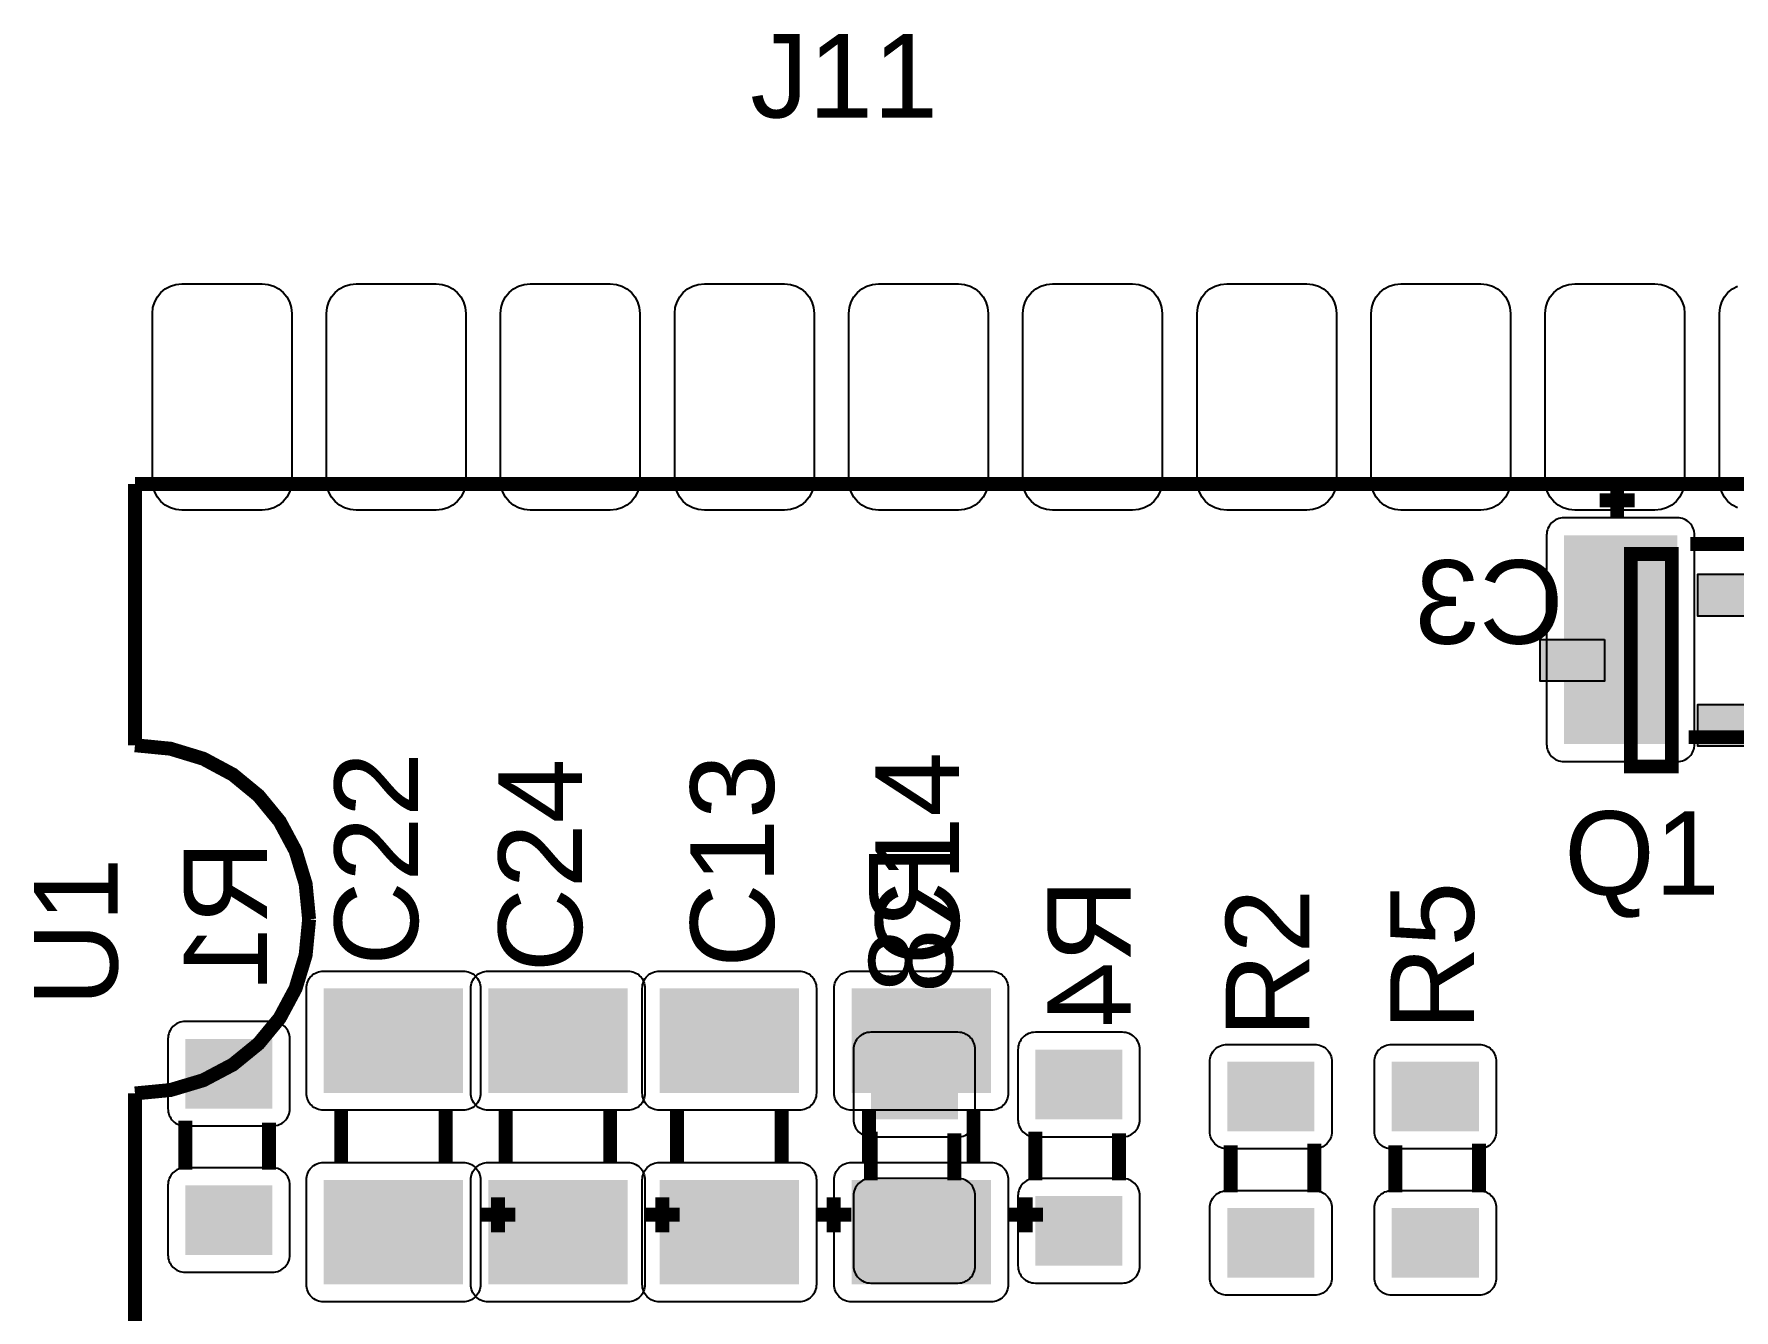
# Model space of a CAD drawing. Header units: inches. Extents: x -2.66 to 2.66, y -1.71 to 1.71.
# Drawn here: x -1.861 to -0.885, y 0.009 to 0.742 of the extents above; entities that cross this region are included whole.
import ezdxf

# ---------------------------------------------------------------- set-up
doc = ezdxf.new("R2010")
doc.units = ezdxf.units.IN
doc.layers.get('0').update_dxf_attribs({"linetype": 'CONTINUOUS'})

# ---------------------------------------------------------------- blocks, each defined once
blk = doc.blocks.new('RPAD')
blk.add_trace([(-0.5, -0.5), (-0.5, 0.5), (0.5, -0.5), (0.5, 0.5)])

msp = doc.modelspace()

# ---------------------------------------------------------------- linework, layer by layer
for points in [[(-1.730283, 0.468638), (-1.776283, 0.468638), (-1.779759, 0.468976), (-1.782974, 0.469949), (-1.785865, 0.471495), (-1.788369, 0.473552), (-1.790426, 0.476057), (-1.791972, 0.478948), (-1.792945, 0.482162), (-1.793283, 0.485638), (-1.793283, 0.581638), (-1.792945, 0.585114), (-1.791972, 0.588328), (-1.790426, 0.591219), (-1.788369, 0.593724), (-1.785865, 0.59578), (-1.782974, 0.597326), (-1.779759, 0.5983), (-1.776283, 0.598638), (-1.730283, 0.598638), (-1.726807, 0.5983), (-1.723593, 0.597326), (-1.720702, 0.59578), (-1.718198, 0.593724), (-1.716141, 0.591219), (-1.714595, 0.588328), (-1.713622, 0.585114), (-1.713283, 0.581638), (-1.713283, 0.485638), (-1.713622, 0.482162), (-1.714595, 0.478948), (-1.716141, 0.476057), (-1.718198, 0.473552), (-1.720702, 0.471495), (-1.723593, 0.469949), (-1.726807, 0.468976), (-1.730283, 0.468638)], [(-1.630283, 0.468638), (-1.676283, 0.468638), (-1.679759, 0.468976), (-1.682974, 0.469949), (-1.685865, 0.471495), (-1.688369, 0.473552), (-1.690426, 0.476057), (-1.691972, 0.478948), (-1.692945, 0.482162), (-1.693283, 0.485638), (-1.693283, 0.581638), (-1.692945, 0.585114), (-1.691972, 0.588328), (-1.690426, 0.591219), (-1.688369, 0.593724), (-1.685865, 0.59578), (-1.682974, 0.597326), (-1.679759, 0.5983), (-1.676283, 0.598638), (-1.630283, 0.598638), (-1.626807, 0.5983), (-1.623593, 0.597326), (-1.620702, 0.59578), (-1.618198, 0.593724), (-1.616141, 0.591219), (-1.614595, 0.588328), (-1.613622, 0.585114), (-1.613283, 0.581638), (-1.613283, 0.485638), (-1.613622, 0.482162), (-1.614595, 0.478948), (-1.616141, 0.476057), (-1.618198, 0.473552), (-1.620702, 0.471495), (-1.623593, 0.469949), (-1.626807, 0.468976), (-1.630283, 0.468638)], [(-1.530283, 0.468638), (-1.576283, 0.468638), (-1.579759, 0.468976), (-1.582974, 0.469949), (-1.585865, 0.471495), (-1.588369, 0.473552), (-1.590426, 0.476057), (-1.591972, 0.478948), (-1.592945, 0.482162), (-1.593283, 0.485638), (-1.593283, 0.581638), (-1.592945, 0.585114), (-1.591972, 0.588328), (-1.590426, 0.591219), (-1.588369, 0.593724), (-1.585865, 0.59578), (-1.582974, 0.597326), (-1.579759, 0.5983), (-1.576283, 0.598638), (-1.530283, 0.598638), (-1.526807, 0.5983), (-1.523593, 0.597326), (-1.520702, 0.59578), (-1.518198, 0.593724), (-1.516141, 0.591219), (-1.514595, 0.588328), (-1.513622, 0.585114), (-1.513283, 0.581638), (-1.513283, 0.485638), (-1.513622, 0.482162), (-1.514595, 0.478948), (-1.516141, 0.476057), (-1.518198, 0.473552), (-1.520702, 0.471495), (-1.523593, 0.469949), (-1.526807, 0.468976), (-1.530283, 0.468638)], [(-1.430283, 0.468638), (-1.476283, 0.468638), (-1.479759, 0.468976), (-1.482974, 0.469949), (-1.485865, 0.471495), (-1.488369, 0.473552), (-1.490426, 0.476057), (-1.491972, 0.478948), (-1.492945, 0.482162), (-1.493283, 0.485638), (-1.493283, 0.581638), (-1.492945, 0.585114), (-1.491972, 0.588328), (-1.490426, 0.591219), (-1.488369, 0.593724), (-1.485865, 0.59578), (-1.482974, 0.597326), (-1.479759, 0.5983), (-1.476283, 0.598638), (-1.430283, 0.598638), (-1.426807, 0.5983), (-1.423593, 0.597326), (-1.420702, 0.59578), (-1.418198, 0.593724), (-1.416141, 0.591219), (-1.414595, 0.588328), (-1.413622, 0.585114), (-1.413283, 0.581638), (-1.413283, 0.485638), (-1.413622, 0.482162), (-1.414595, 0.478948), (-1.416141, 0.476057), (-1.418198, 0.473552), (-1.420702, 0.471495), (-1.423593, 0.469949), (-1.426807, 0.468976), (-1.430283, 0.468638)], [(-1.330283, 0.468638), (-1.376283, 0.468638), (-1.379759, 0.468976), (-1.382974, 0.469949), (-1.385865, 0.471495), (-1.388369, 0.473552), (-1.390426, 0.476057), (-1.391972, 0.478948), (-1.392945, 0.482162), (-1.393283, 0.485638), (-1.393283, 0.581638), (-1.392945, 0.585114), (-1.391972, 0.588328), (-1.390426, 0.591219), (-1.388369, 0.593724), (-1.385865, 0.59578), (-1.382974, 0.597326), (-1.379759, 0.5983), (-1.376283, 0.598638), (-1.330283, 0.598638), (-1.326807, 0.5983), (-1.323593, 0.597326), (-1.320702, 0.59578), (-1.318198, 0.593724), (-1.316141, 0.591219), (-1.314595, 0.588328), (-1.313622, 0.585114), (-1.313283, 0.581638), (-1.313283, 0.485638), (-1.313622, 0.482162), (-1.314595, 0.478948), (-1.316141, 0.476057), (-1.318198, 0.473552), (-1.320702, 0.471495), (-1.323593, 0.469949), (-1.326807, 0.468976), (-1.330283, 0.468638)], [(-1.230283, 0.468638), (-1.276283, 0.468638), (-1.279759, 0.468976), (-1.282974, 0.469949), (-1.285865, 0.471495), (-1.288369, 0.473552), (-1.290426, 0.476057), (-1.291972, 0.478948), (-1.292945, 0.482162), (-1.293283, 0.485638), (-1.293283, 0.581638), (-1.292945, 0.585114), (-1.291972, 0.588328), (-1.290426, 0.591219), (-1.288369, 0.593724), (-1.285865, 0.59578), (-1.282974, 0.597326), (-1.279759, 0.5983), (-1.276283, 0.598638), (-1.230283, 0.598638), (-1.226807, 0.5983), (-1.223593, 0.597326), (-1.220702, 0.59578), (-1.218198, 0.593724), (-1.216141, 0.591219), (-1.214595, 0.588328), (-1.213622, 0.585114), (-1.213283, 0.581638), (-1.213283, 0.485638), (-1.213622, 0.482162), (-1.214595, 0.478948), (-1.216141, 0.476057), (-1.218198, 0.473552), (-1.220702, 0.471495), (-1.223593, 0.469949), (-1.226807, 0.468976), (-1.230283, 0.468638)], [(-1.130283, 0.468638), (-1.176283, 0.468638), (-1.179759, 0.468976), (-1.182974, 0.469949), (-1.185865, 0.471495), (-1.188369, 0.473552), (-1.190426, 0.476057), (-1.191972, 0.478948), (-1.192945, 0.482162), (-1.193283, 0.485638), (-1.193283, 0.581638), (-1.192945, 0.585114), (-1.191972, 0.588328), (-1.190426, 0.591219), (-1.188369, 0.593724), (-1.185865, 0.59578), (-1.182974, 0.597326), (-1.179759, 0.5983), (-1.176283, 0.598638), (-1.130283, 0.598638), (-1.126807, 0.5983), (-1.123593, 0.597326), (-1.120702, 0.59578), (-1.118198, 0.593724), (-1.116141, 0.591219), (-1.114595, 0.588328), (-1.113622, 0.585114), (-1.113283, 0.581638), (-1.113283, 0.485638), (-1.113622, 0.482162), (-1.114595, 0.478948), (-1.116141, 0.476057), (-1.118198, 0.473552), (-1.120702, 0.471495), (-1.123593, 0.469949), (-1.126807, 0.468976), (-1.130283, 0.468638)], [(-1.030283, 0.468638), (-1.076283, 0.468638), (-1.079759, 0.468976), (-1.082974, 0.469949), (-1.085865, 0.471495), (-1.088369, 0.473552), (-1.090426, 0.476057), (-1.091972, 0.478948), (-1.092945, 0.482162), (-1.093283, 0.485638), (-1.093283, 0.581638), (-1.092945, 0.585114), (-1.091972, 0.588328), (-1.090426, 0.591219), (-1.088369, 0.593724), (-1.085865, 0.59578), (-1.082974, 0.597326), (-1.079759, 0.5983), (-1.076283, 0.598638), (-1.030283, 0.598638), (-1.026807, 0.5983), (-1.023593, 0.597326), (-1.020702, 0.59578), (-1.018198, 0.593724), (-1.016141, 0.591219), (-1.014595, 0.588328), (-1.013622, 0.585114), (-1.013283, 0.581638), (-1.013283, 0.485638), (-1.013622, 0.482162), (-1.014595, 0.478948), (-1.016141, 0.476057), (-1.018198, 0.473552), (-1.020702, 0.471495), (-1.023593, 0.469949), (-1.026807, 0.468976), (-1.030283, 0.468638)], [(-0.930283, 0.468638), (-0.976283, 0.468638), (-0.979759, 0.468976), (-0.982974, 0.469949), (-0.985865, 0.471495), (-0.988369, 0.473552), (-0.990426, 0.476057), (-0.991972, 0.478948), (-0.992945, 0.482162), (-0.993283, 0.485638), (-0.993283, 0.581638), (-0.992945, 0.585114), (-0.991972, 0.588328), (-0.990426, 0.591219), (-0.988369, 0.593724), (-0.985865, 0.59578), (-0.982974, 0.597326), (-0.979759, 0.5983), (-0.976283, 0.598638), (-0.930283, 0.598638), (-0.926807, 0.5983), (-0.923593, 0.597326), (-0.920702, 0.59578), (-0.918198, 0.593724), (-0.916141, 0.591219), (-0.914595, 0.588328), (-0.913622, 0.585114), (-0.913283, 0.581638), (-0.913283, 0.485638), (-0.913622, 0.482162), (-0.914595, 0.478948), (-0.916141, 0.476057), (-0.918198, 0.473552), (-0.920702, 0.471495), (-0.923593, 0.469949), (-0.926807, 0.468976), (-0.930283, 0.468638)], [(-0.917524, 0.464268), (-0.982524, 0.464268), (-0.983563, 0.464217), (-0.984568, 0.464069), (-0.985535, 0.463827), (-0.986459, 0.463496), (-0.987335, 0.463081), (-0.988159, 0.462587), (-0.988927, 0.462017), (-0.989633, 0.461377), (-0.990273, 0.460671), (-0.990843, 0.459904), (-0.991337, 0.45908), (-0.991752, 0.458203), (-0.992083, 0.457279), (-0.992325, 0.456312), (-0.992473, 0.455307), (-0.992524, 0.454268), (-0.992524, 0.334268), (-0.992473, 0.333228), (-0.992325, 0.332223), (-0.992083, 0.331256), (-0.991752, 0.330332), (-0.991337, 0.329456), (-0.990843, 0.328632), (-0.990273, 0.327865), (-0.989633, 0.327158), (-0.988927, 0.326518), (-0.988159, 0.325949), (-0.987335, 0.325454), (-0.986459, 0.325039), (-0.985535, 0.324709), (-0.984568, 0.324467), (-0.983563, 0.324318), (-0.982524, 0.324268), (-0.917524, 0.324268), (-0.916484, 0.324318), (-0.915479, 0.324467), (-0.914512, 0.324709), (-0.913588, 0.325039), (-0.912712, 0.325454), (-0.911888, 0.325949), (-0.91112, 0.326518), (-0.910414, 0.327158), (-0.909774, 0.327865), (-0.909205, 0.328632), (-0.90871, 0.329456), (-0.908295, 0.330332), (-0.907965, 0.331256), (-0.907722, 0.332223), (-0.907574, 0.333228), (-0.907524, 0.334268), (-0.907524, 0.454268), (-0.907574, 0.455307), (-0.907722, 0.456312), (-0.907965, 0.457279), (-0.908295, 0.458203), (-0.90871, 0.45908), (-0.909205, 0.459904), (-0.909774, 0.460671), (-0.910414, 0.461377), (-0.91112, 0.462017), (-0.911888, 0.462587), (-0.912712, 0.463081), (-0.913588, 0.463496), (-0.914512, 0.463827), (-0.915479, 0.464069), (-0.916484, 0.464217), (-0.917524, 0.464268)], [(-0.868642, 0.431858), (-0.868642, 0.407858), (-0.905642, 0.407858), (-0.905642, 0.431858), (-0.868642, 0.431858)], [(-0.959193, 0.394457), (-0.959193, 0.370457), (-0.996193, 0.370457), (-0.996193, 0.394457), (-0.959193, 0.394457)], [(-0.868642, 0.357055), (-0.868642, 0.333055), (-0.905642, 0.333055), (-0.905642, 0.357055), (-0.868642, 0.357055)], [(-1.604858, 0.193953), (-1.604858, 0.133953), (-1.604909, 0.132913), (-1.605057, 0.131908), (-1.605299, 0.130941), (-1.60563, 0.130017), (-1.606044, 0.129141), (-1.606539, 0.128317), (-1.607109, 0.127549), (-1.607749, 0.126843), (-1.608455, 0.126203), (-1.609222, 0.125634), (-1.610046, 0.125139), (-1.610923, 0.124724), (-1.611847, 0.124394), (-1.612814, 0.124152), (-1.613819, 0.124003), (-1.614858, 0.123953), (-1.694858, 0.123953), (-1.695898, 0.124003), (-1.696903, 0.124152), (-1.69787, 0.124394), (-1.698794, 0.124724), (-1.69967, 0.125139), (-1.700494, 0.125634), (-1.701261, 0.126203), (-1.701968, 0.126843), (-1.702608, 0.127549), (-1.703177, 0.128317), (-1.703672, 0.129141), (-1.704087, 0.130017), (-1.704417, 0.130941), (-1.704659, 0.131908), (-1.704808, 0.132913), (-1.704858, 0.133953), (-1.704858, 0.193953), (-1.704808, 0.194992), (-1.704659, 0.195997), (-1.704417, 0.196964), (-1.704087, 0.197888), (-1.703672, 0.198765), (-1.703177, 0.199589), (-1.702608, 0.200356), (-1.701968, 0.201062), (-1.701261, 0.201702), (-1.700494, 0.202272), (-1.69967, 0.202766), (-1.698794, 0.203181), (-1.69787, 0.203512), (-1.696903, 0.203754), (-1.695898, 0.203902), (-1.694858, 0.203953), (-1.614858, 0.203953), (-1.613819, 0.203902), (-1.612814, 0.203754), (-1.611847, 0.203512), (-1.610923, 0.203181), (-1.610046, 0.202766), (-1.609222, 0.202272), (-1.608455, 0.201702), (-1.607749, 0.201062), (-1.607109, 0.200356), (-1.606539, 0.199589), (-1.606044, 0.198765), (-1.60563, 0.197888), (-1.605299, 0.196964), (-1.605057, 0.195997), (-1.604909, 0.194992), (-1.604858, 0.193953)], [(-1.51037, 0.193953), (-1.51037, 0.133953), (-1.51042, 0.132913), (-1.510569, 0.131908), (-1.510811, 0.130941), (-1.511142, 0.130017), (-1.511556, 0.129141), (-1.512051, 0.128317), (-1.51262, 0.127549), (-1.513261, 0.126843), (-1.513967, 0.126203), (-1.514734, 0.125634), (-1.515558, 0.125139), (-1.516435, 0.124724), (-1.517359, 0.124394), (-1.518326, 0.124152), (-1.519331, 0.124003), (-1.52037, 0.123953), (-1.60037, 0.123953), (-1.601409, 0.124003), (-1.602415, 0.124152), (-1.603381, 0.124394), (-1.604306, 0.124724), (-1.605182, 0.125139), (-1.606006, 0.125634), (-1.606773, 0.126203), (-1.60748, 0.126843), (-1.60812, 0.127549), (-1.608689, 0.128317), (-1.609184, 0.129141), (-1.609598, 0.130017), (-1.609929, 0.130941), (-1.610171, 0.131908), (-1.61032, 0.132913), (-1.61037, 0.133953), (-1.61037, 0.193953), (-1.61032, 0.194992), (-1.610171, 0.195997), (-1.609929, 0.196964), (-1.609598, 0.197888), (-1.609184, 0.198765), (-1.608689, 0.199589), (-1.60812, 0.200356), (-1.60748, 0.201062), (-1.606773, 0.201702), (-1.606006, 0.202272), (-1.605182, 0.202766), (-1.604306, 0.203181), (-1.603381, 0.203512), (-1.602415, 0.203754), (-1.601409, 0.203902), (-1.60037, 0.203953), (-1.52037, 0.203953), (-1.519331, 0.203902), (-1.518326, 0.203754), (-1.517359, 0.203512), (-1.516435, 0.203181), (-1.515558, 0.202766), (-1.514734, 0.202272), (-1.513967, 0.201702), (-1.513261, 0.201062), (-1.51262, 0.200356), (-1.512051, 0.199589), (-1.511556, 0.198765), (-1.511142, 0.197888), (-1.510811, 0.196964), (-1.510569, 0.195997), (-1.51042, 0.194992), (-1.51037, 0.193953)], [(-1.411945, 0.193953), (-1.411945, 0.133953), (-1.411995, 0.132913), (-1.412144, 0.131908), (-1.412386, 0.130941), (-1.412717, 0.130017), (-1.413131, 0.129141), (-1.413626, 0.128317), (-1.414195, 0.127549), (-1.414835, 0.126843), (-1.415542, 0.126203), (-1.416309, 0.125634), (-1.417133, 0.125139), (-1.418009, 0.124724), (-1.418933, 0.124394), (-1.4199, 0.124152), (-1.420906, 0.124003), (-1.421945, 0.123953), (-1.501945, 0.123953), (-1.502984, 0.124003), (-1.503989, 0.124152), (-1.504956, 0.124394), (-1.50588, 0.124724), (-1.506757, 0.125139), (-1.507581, 0.125634), (-1.508348, 0.126203), (-1.509054, 0.126843), (-1.509694, 0.127549), (-1.510264, 0.128317), (-1.510759, 0.129141), (-1.511173, 0.130017), (-1.511504, 0.130941), (-1.511746, 0.131908), (-1.511894, 0.132913), (-1.511945, 0.133953), (-1.511945, 0.193953), (-1.511894, 0.194992), (-1.511746, 0.195997), (-1.511504, 0.196964), (-1.511173, 0.197888), (-1.510759, 0.198765), (-1.510264, 0.199589), (-1.509694, 0.200356), (-1.509054, 0.201062), (-1.508348, 0.201702), (-1.507581, 0.202272), (-1.506757, 0.202766), (-1.50588, 0.203181), (-1.504956, 0.203512), (-1.503989, 0.203754), (-1.502984, 0.203902), (-1.501945, 0.203953), (-1.421945, 0.203953), (-1.420906, 0.203902), (-1.4199, 0.203754), (-1.418933, 0.203512), (-1.418009, 0.203181), (-1.417133, 0.202766), (-1.416309, 0.202272), (-1.415542, 0.201702), (-1.414835, 0.201062), (-1.414195, 0.200356), (-1.413626, 0.199589), (-1.413131, 0.198765), (-1.412717, 0.197888), (-1.412386, 0.196964), (-1.412144, 0.195997), (-1.411995, 0.194992), (-1.411945, 0.193953)], [(-1.301709, 0.193953), (-1.301709, 0.133953), (-1.301759, 0.132913), (-1.301907, 0.131908), (-1.30215, 0.130941), (-1.30248, 0.130017), (-1.302895, 0.129141), (-1.30339, 0.128317), (-1.303959, 0.127549), (-1.304599, 0.126843), (-1.305306, 0.126203), (-1.306073, 0.125634), (-1.306897, 0.125139), (-1.307773, 0.124724), (-1.308697, 0.124394), (-1.309664, 0.124152), (-1.310669, 0.124003), (-1.311709, 0.123953), (-1.391709, 0.123953), (-1.392748, 0.124003), (-1.393753, 0.124152), (-1.39472, 0.124394), (-1.395644, 0.124724), (-1.39652, 0.125139), (-1.397344, 0.125634), (-1.398112, 0.126203), (-1.398818, 0.126843), (-1.399458, 0.127549), (-1.400028, 0.128317), (-1.400522, 0.129141), (-1.400937, 0.130017), (-1.401268, 0.130941), (-1.40151, 0.131908), (-1.401658, 0.132913), (-1.401709, 0.133953), (-1.401709, 0.193953), (-1.401658, 0.194992), (-1.40151, 0.195997), (-1.401268, 0.196964), (-1.400937, 0.197888), (-1.400522, 0.198765), (-1.400028, 0.199589), (-1.399458, 0.200356), (-1.398818, 0.201062), (-1.398112, 0.201702), (-1.397344, 0.202272), (-1.39652, 0.202766), (-1.395644, 0.203181), (-1.39472, 0.203512), (-1.393753, 0.203754), (-1.392748, 0.203902), (-1.391709, 0.203953), (-1.311709, 0.203953), (-1.310669, 0.203902), (-1.309664, 0.203754), (-1.308697, 0.203512), (-1.307773, 0.203181), (-1.306897, 0.202766), (-1.306073, 0.202272), (-1.305306, 0.201702), (-1.304599, 0.201062), (-1.303959, 0.200356), (-1.30339, 0.199589), (-1.302895, 0.198765), (-1.30248, 0.197888), (-1.30215, 0.196964), (-1.301907, 0.195997), (-1.301759, 0.194992), (-1.301709, 0.193953)], [(-1.714346, 0.124945), (-1.714346, 0.164945), (-1.714397, 0.165984), (-1.714545, 0.166989), (-1.714787, 0.167956), (-1.715118, 0.16888), (-1.715533, 0.169757), (-1.716028, 0.170581), (-1.716597, 0.171348), (-1.717237, 0.172054), (-1.717943, 0.172694), (-1.718711, 0.173264), (-1.719535, 0.173758), (-1.720411, 0.174173), (-1.721335, 0.174504), (-1.722302, 0.174746), (-1.723307, 0.174894), (-1.724346, 0.174945), (-1.774346, 0.174945), (-1.775386, 0.174894), (-1.776391, 0.174746), (-1.777358, 0.174504), (-1.778282, 0.174173), (-1.779158, 0.173758), (-1.779982, 0.173264), (-1.78075, 0.172694), (-1.781456, 0.172054), (-1.782096, 0.171348), (-1.782665, 0.170581), (-1.78316, 0.169757), (-1.783575, 0.16888), (-1.783906, 0.167956), (-1.784148, 0.166989), (-1.784296, 0.165984), (-1.784346, 0.164945), (-1.784346, 0.124945), (-1.784296, 0.123906), (-1.784148, 0.1229), (-1.783906, 0.121933), (-1.783575, 0.121009), (-1.78316, 0.120133), (-1.782665, 0.119309), (-1.782096, 0.118541), (-1.781456, 0.117835), (-1.78075, 0.117195), (-1.779982, 0.116626), (-1.779158, 0.116131), (-1.778282, 0.115717), (-1.777358, 0.115386), (-1.776391, 0.115144), (-1.775386, 0.114995), (-1.774346, 0.114945), (-1.724346, 0.114945), (-1.723307, 0.114995), (-1.722302, 0.115144), (-1.721335, 0.115386), (-1.720411, 0.115717), (-1.719535, 0.116131), (-1.718711, 0.116626), (-1.717943, 0.117195), (-1.717237, 0.117835), (-1.716597, 0.118541), (-1.716028, 0.119309), (-1.715533, 0.120133), (-1.715118, 0.121009), (-1.714787, 0.121933), (-1.714545, 0.1229), (-1.714397, 0.123906), (-1.714346, 0.124945)], [(-1.320646, 0.118752), (-1.320646, 0.158752), (-1.320696, 0.159791), (-1.320844, 0.160796), (-1.321087, 0.161763), (-1.321417, 0.162687), (-1.321832, 0.163564), (-1.322327, 0.164388), (-1.322896, 0.165156), (-1.323536, 0.165861), (-1.324243, 0.166502), (-1.32501, 0.167071), (-1.325834, 0.167565), (-1.32671, 0.16798), (-1.327634, 0.168311), (-1.328601, 0.168553), (-1.329606, 0.168702), (-1.330646, 0.168752), (-1.380646, 0.168752), (-1.381685, 0.168702), (-1.38269, 0.168553), (-1.383657, 0.168311), (-1.384581, 0.16798), (-1.385457, 0.167565), (-1.386281, 0.167071), (-1.387049, 0.166502), (-1.387755, 0.165861), (-1.388395, 0.165156), (-1.388965, 0.164388), (-1.389459, 0.163564), (-1.389874, 0.162687), (-1.390205, 0.161763), (-1.390447, 0.160796), (-1.390595, 0.159791), (-1.390646, 0.158752), (-1.390646, 0.118752), (-1.390595, 0.117713), (-1.390447, 0.116707), (-1.390205, 0.115741), (-1.389874, 0.114817), (-1.389459, 0.11394), (-1.388965, 0.113116), (-1.388395, 0.112348), (-1.387755, 0.111643), (-1.387049, 0.111002), (-1.386281, 0.110433), (-1.385457, 0.109939), (-1.384581, 0.109524), (-1.383657, 0.109193), (-1.38269, 0.108951), (-1.381685, 0.108802), (-1.380646, 0.108752), (-1.330646, 0.108752), (-1.329606, 0.108802), (-1.328601, 0.108951), (-1.327634, 0.109193), (-1.32671, 0.109524), (-1.325834, 0.109939), (-1.32501, 0.110433), (-1.324243, 0.111002), (-1.323536, 0.111643), (-1.322896, 0.112348), (-1.322327, 0.113116), (-1.321832, 0.11394), (-1.321417, 0.114817), (-1.321087, 0.115741), (-1.320844, 0.116707), (-1.320696, 0.117713), (-1.320646, 0.118752)], [(-1.226157, 0.118752), (-1.226157, 0.158752), (-1.226208, 0.159791), (-1.226356, 0.160796), (-1.226598, 0.161763), (-1.226929, 0.162687), (-1.227344, 0.163564), (-1.227839, 0.164388), (-1.228408, 0.165156), (-1.229048, 0.165861), (-1.229754, 0.166502), (-1.230522, 0.167071), (-1.231346, 0.167565), (-1.232222, 0.16798), (-1.233146, 0.168311), (-1.234113, 0.168553), (-1.235118, 0.168702), (-1.236157, 0.168752), (-1.286157, 0.168752), (-1.287197, 0.168702), (-1.288202, 0.168553), (-1.289169, 0.168311), (-1.290093, 0.16798), (-1.290969, 0.167565), (-1.291793, 0.167071), (-1.292561, 0.166502), (-1.293267, 0.165861), (-1.293907, 0.165156), (-1.294476, 0.164388), (-1.294971, 0.163564), (-1.295386, 0.162687), (-1.295717, 0.161763), (-1.295959, 0.160796), (-1.296107, 0.159791), (-1.296157, 0.158752), (-1.296157, 0.118752), (-1.296107, 0.117713), (-1.295959, 0.116707), (-1.295717, 0.115741), (-1.295386, 0.114817), (-1.294971, 0.11394), (-1.294476, 0.113116), (-1.293907, 0.112348), (-1.293267, 0.111643), (-1.292561, 0.111002), (-1.291793, 0.110433), (-1.290969, 0.109939), (-1.290093, 0.109524), (-1.289169, 0.109193), (-1.288202, 0.108951), (-1.287197, 0.108802), (-1.286157, 0.108752), (-1.236157, 0.108752), (-1.235118, 0.108802), (-1.234113, 0.108951), (-1.233146, 0.109193), (-1.232222, 0.109524), (-1.231346, 0.109939), (-1.230522, 0.110433), (-1.229754, 0.111002), (-1.229048, 0.111643), (-1.228408, 0.112348), (-1.227839, 0.113116), (-1.227344, 0.11394), (-1.226929, 0.114817), (-1.226598, 0.115741), (-1.226356, 0.116707), (-1.226208, 0.117713), (-1.226157, 0.118752)], [(-1.185921, 0.111811), (-1.185921, 0.151811), (-1.185871, 0.15285), (-1.185722, 0.153856), (-1.18548, 0.154822), (-1.18515, 0.155746), (-1.184735, 0.156623), (-1.18424, 0.157447), (-1.183671, 0.158215), (-1.183031, 0.15892), (-1.182324, 0.159561), (-1.181557, 0.16013), (-1.180733, 0.160624), (-1.179857, 0.161039), (-1.178933, 0.16137), (-1.177966, 0.161612), (-1.176961, 0.161761), (-1.175921, 0.161811), (-1.125921, 0.161811), (-1.124882, 0.161761), (-1.123877, 0.161612), (-1.12291, 0.16137), (-1.121986, 0.161039), (-1.121109, 0.160624), (-1.120285, 0.16013), (-1.119518, 0.159561), (-1.118812, 0.15892), (-1.118172, 0.158215), (-1.117602, 0.157447), (-1.117107, 0.156623), (-1.116693, 0.155746), (-1.116362, 0.154822), (-1.11612, 0.153856), (-1.115972, 0.15285), (-1.115921, 0.151811), (-1.115921, 0.111811), (-1.115972, 0.110772), (-1.11612, 0.109767), (-1.116362, 0.1088), (-1.116693, 0.107876), (-1.117107, 0.106999), (-1.117602, 0.106175), (-1.118172, 0.105407), (-1.118812, 0.104702), (-1.119518, 0.104061), (-1.120285, 0.103492), (-1.121109, 0.102998), (-1.121986, 0.102583), (-1.12291, 0.102252), (-1.123877, 0.10201), (-1.124882, 0.101861), (-1.125921, 0.101811), (-1.175921, 0.101811), (-1.176961, 0.101861), (-1.177966, 0.10201), (-1.178933, 0.102252), (-1.179857, 0.102583), (-1.180733, 0.102998), (-1.181557, 0.103492), (-1.182324, 0.104061), (-1.183031, 0.104702), (-1.183671, 0.105407), (-1.18424, 0.106175), (-1.184735, 0.106999), (-1.18515, 0.107876), (-1.18548, 0.1088), (-1.185722, 0.109767), (-1.185871, 0.110772), (-1.185921, 0.111811)], [(-1.091433, 0.111811), (-1.091433, 0.151811), (-1.091383, 0.15285), (-1.091234, 0.153856), (-1.090992, 0.154822), (-1.090661, 0.155746), (-1.090247, 0.156623), (-1.089752, 0.157447), (-1.089183, 0.158215), (-1.088543, 0.15892), (-1.087836, 0.159561), (-1.087069, 0.16013), (-1.086245, 0.160624), (-1.085369, 0.161039), (-1.084444, 0.16137), (-1.083478, 0.161612), (-1.082472, 0.161761), (-1.081433, 0.161811), (-1.031433, 0.161811), (-1.030394, 0.161761), (-1.029389, 0.161612), (-1.028422, 0.16137), (-1.027498, 0.161039), (-1.026621, 0.160624), (-1.025797, 0.16013), (-1.02503, 0.159561), (-1.024324, 0.15892), (-1.023683, 0.158215), (-1.023114, 0.157447), (-1.022619, 0.156623), (-1.022205, 0.155746), (-1.021874, 0.154822), (-1.021632, 0.153856), (-1.021483, 0.15285), (-1.021433, 0.151811), (-1.021433, 0.111811), (-1.021483, 0.110772), (-1.021632, 0.109767), (-1.021874, 0.1088), (-1.022205, 0.107876), (-1.022619, 0.106999), (-1.023114, 0.106175), (-1.023683, 0.105407), (-1.024324, 0.104702), (-1.02503, 0.104061), (-1.025797, 0.103492), (-1.026621, 0.102998), (-1.027498, 0.102583), (-1.028422, 0.102252), (-1.029389, 0.10201), (-1.030394, 0.101861), (-1.031433, 0.101811), (-1.081433, 0.101811), (-1.082472, 0.101861), (-1.083478, 0.10201), (-1.084444, 0.102252), (-1.085369, 0.102583), (-1.086245, 0.102998), (-1.087069, 0.103492), (-1.087836, 0.104061), (-1.088543, 0.104702), (-1.089183, 0.105407), (-1.089752, 0.106175), (-1.090247, 0.106999), (-1.090661, 0.107876), (-1.090992, 0.1088), (-1.091234, 0.109767), (-1.091383, 0.110772), (-1.091433, 0.111811)], [(-1.714346, 0.040945), (-1.714346, 0.080945), (-1.714397, 0.081984), (-1.714545, 0.082989), (-1.714787, 0.083956), (-1.715118, 0.08488), (-1.715533, 0.085757), (-1.716028, 0.086581), (-1.716597, 0.087348), (-1.717237, 0.088054), (-1.717943, 0.088694), (-1.718711, 0.089264), (-1.719535, 0.089758), (-1.720411, 0.090173), (-1.721335, 0.090504), (-1.722302, 0.090746), (-1.723307, 0.090894), (-1.724346, 0.090945), (-1.774346, 0.090945), (-1.775386, 0.090894), (-1.776391, 0.090746), (-1.777358, 0.090504), (-1.778282, 0.090173), (-1.779158, 0.089758), (-1.779982, 0.089264), (-1.78075, 0.088694), (-1.781456, 0.088054), (-1.782096, 0.087348), (-1.782665, 0.086581), (-1.78316, 0.085757), (-1.783575, 0.08488), (-1.783906, 0.083956), (-1.784148, 0.082989), (-1.784296, 0.081984), (-1.784346, 0.080945), (-1.784346, 0.040945), (-1.784296, 0.039906), (-1.784148, 0.0389), (-1.783906, 0.037933), (-1.783575, 0.037009), (-1.78316, 0.036133), (-1.782665, 0.035309), (-1.782096, 0.034541), (-1.781456, 0.033835), (-1.78075, 0.033195), (-1.779982, 0.032626), (-1.779158, 0.032131), (-1.778282, 0.031717), (-1.777358, 0.031386), (-1.776391, 0.031144), (-1.775386, 0.030995), (-1.774346, 0.030945), (-1.724346, 0.030945), (-1.723307, 0.030995), (-1.722302, 0.031144), (-1.721335, 0.031386), (-1.720411, 0.031717), (-1.719535, 0.032131), (-1.718711, 0.032626), (-1.717943, 0.033195), (-1.717237, 0.033835), (-1.716597, 0.034541), (-1.716028, 0.035309), (-1.715533, 0.036133), (-1.715118, 0.037009), (-1.714787, 0.037933), (-1.714545, 0.0389), (-1.714397, 0.039906), (-1.714346, 0.040945)], [(-1.604858, 0.083953), (-1.604858, 0.023953), (-1.604909, 0.022913), (-1.605057, 0.021908), (-1.605299, 0.020941), (-1.60563, 0.020017), (-1.606044, 0.019141), (-1.606539, 0.018317), (-1.607109, 0.017549), (-1.607749, 0.016843), (-1.608455, 0.016203), (-1.609222, 0.015634), (-1.610046, 0.015139), (-1.610923, 0.014724), (-1.611847, 0.014394), (-1.612814, 0.014152), (-1.613819, 0.014003), (-1.614858, 0.013953), (-1.694858, 0.013953), (-1.695898, 0.014003), (-1.696903, 0.014152), (-1.69787, 0.014394), (-1.698794, 0.014724), (-1.69967, 0.015139), (-1.700494, 0.015634), (-1.701261, 0.016203), (-1.701968, 0.016843), (-1.702608, 0.017549), (-1.703177, 0.018317), (-1.703672, 0.019141), (-1.704087, 0.020017), (-1.704417, 0.020941), (-1.704659, 0.021908), (-1.704808, 0.022913), (-1.704858, 0.023953), (-1.704858, 0.083953), (-1.704808, 0.084992), (-1.704659, 0.085997), (-1.704417, 0.086964), (-1.704087, 0.087888), (-1.703672, 0.088765), (-1.703177, 0.089589), (-1.702608, 0.090356), (-1.701968, 0.091062), (-1.701261, 0.091702), (-1.700494, 0.092272), (-1.69967, 0.092766), (-1.698794, 0.093181), (-1.69787, 0.093512), (-1.696903, 0.093754), (-1.695898, 0.093902), (-1.694858, 0.093953), (-1.614858, 0.093953), (-1.613819, 0.093902), (-1.612814, 0.093754), (-1.611847, 0.093512), (-1.610923, 0.093181), (-1.610046, 0.092766), (-1.609222, 0.092272), (-1.608455, 0.091702), (-1.607749, 0.091062), (-1.607109, 0.090356), (-1.606539, 0.089589), (-1.606044, 0.088765), (-1.60563, 0.087888), (-1.605299, 0.086964), (-1.605057, 0.085997), (-1.604909, 0.084992), (-1.604858, 0.083953)], [(-1.51037, 0.083953), (-1.51037, 0.023953), (-1.51042, 0.022913), (-1.510569, 0.021908), (-1.510811, 0.020941), (-1.511142, 0.020017), (-1.511556, 0.019141), (-1.512051, 0.018317), (-1.51262, 0.017549), (-1.513261, 0.016843), (-1.513967, 0.016203), (-1.514734, 0.015634), (-1.515558, 0.015139), (-1.516435, 0.014724), (-1.517359, 0.014394), (-1.518326, 0.014152), (-1.519331, 0.014003), (-1.52037, 0.013953), (-1.60037, 0.013953), (-1.601409, 0.014003), (-1.602415, 0.014152), (-1.603381, 0.014394), (-1.604306, 0.014724), (-1.605182, 0.015139), (-1.606006, 0.015634), (-1.606773, 0.016203), (-1.60748, 0.016843), (-1.60812, 0.017549), (-1.608689, 0.018317), (-1.609184, 0.019141), (-1.609598, 0.020017), (-1.609929, 0.020941), (-1.610171, 0.021908), (-1.61032, 0.022913), (-1.61037, 0.023953), (-1.61037, 0.083953), (-1.61032, 0.084992), (-1.610171, 0.085997), (-1.609929, 0.086964), (-1.609598, 0.087888), (-1.609184, 0.088765), (-1.608689, 0.089589), (-1.60812, 0.090356), (-1.60748, 0.091062), (-1.606773, 0.091702), (-1.606006, 0.092272), (-1.605182, 0.092766), (-1.604306, 0.093181), (-1.603381, 0.093512), (-1.602415, 0.093754), (-1.601409, 0.093902), (-1.60037, 0.093953), (-1.52037, 0.093953), (-1.519331, 0.093902), (-1.518326, 0.093754), (-1.517359, 0.093512), (-1.516435, 0.093181), (-1.515558, 0.092766), (-1.514734, 0.092272), (-1.513967, 0.091702), (-1.513261, 0.091062), (-1.51262, 0.090356), (-1.512051, 0.089589), (-1.511556, 0.088765), (-1.511142, 0.087888), (-1.510811, 0.086964), (-1.510569, 0.085997), (-1.51042, 0.084992), (-1.51037, 0.083953)], [(-1.411945, 0.083953), (-1.411945, 0.023953), (-1.411995, 0.022913), (-1.412144, 0.021908), (-1.412386, 0.020941), (-1.412717, 0.020017), (-1.413131, 0.019141), (-1.413626, 0.018317), (-1.414195, 0.017549), (-1.414835, 0.016843), (-1.415542, 0.016203), (-1.416309, 0.015634), (-1.417133, 0.015139), (-1.418009, 0.014724), (-1.418933, 0.014394), (-1.4199, 0.014152), (-1.420906, 0.014003), (-1.421945, 0.013953), (-1.501945, 0.013953), (-1.502984, 0.014003), (-1.503989, 0.014152), (-1.504956, 0.014394), (-1.50588, 0.014724), (-1.506757, 0.015139), (-1.507581, 0.015634), (-1.508348, 0.016203), (-1.509054, 0.016843), (-1.509694, 0.017549), (-1.510264, 0.018317), (-1.510759, 0.019141), (-1.511173, 0.020017), (-1.511504, 0.020941), (-1.511746, 0.021908), (-1.511894, 0.022913), (-1.511945, 0.023953), (-1.511945, 0.083953), (-1.511894, 0.084992), (-1.511746, 0.085997), (-1.511504, 0.086964), (-1.511173, 0.087888), (-1.510759, 0.088765), (-1.510264, 0.089589), (-1.509694, 0.090356), (-1.509054, 0.091062), (-1.508348, 0.091702), (-1.507581, 0.092272), (-1.506757, 0.092766), (-1.50588, 0.093181), (-1.504956, 0.093512), (-1.503989, 0.093754), (-1.502984, 0.093902), (-1.501945, 0.093953), (-1.421945, 0.093953), (-1.420906, 0.093902), (-1.4199, 0.093754), (-1.418933, 0.093512), (-1.418009, 0.093181), (-1.417133, 0.092766), (-1.416309, 0.092272), (-1.415542, 0.091702), (-1.414835, 0.091062), (-1.414195, 0.090356), (-1.413626, 0.089589), (-1.413131, 0.088765), (-1.412717, 0.087888), (-1.412386, 0.086964), (-1.412144, 0.085997), (-1.411995, 0.084992), (-1.411945, 0.083953)], [(-1.301709, 0.083953), (-1.301709, 0.023953), (-1.301759, 0.022913), (-1.301907, 0.021908), (-1.30215, 0.020941), (-1.30248, 0.020017), (-1.302895, 0.019141), (-1.30339, 0.018317), (-1.303959, 0.017549), (-1.304599, 0.016843), (-1.305306, 0.016203), (-1.306073, 0.015634), (-1.306897, 0.015139), (-1.307773, 0.014724), (-1.308697, 0.014394), (-1.309664, 0.014152), (-1.310669, 0.014003), (-1.311709, 0.013953), (-1.391709, 0.013953), (-1.392748, 0.014003), (-1.393753, 0.014152), (-1.39472, 0.014394), (-1.395644, 0.014724), (-1.39652, 0.015139), (-1.397344, 0.015634), (-1.398112, 0.016203), (-1.398818, 0.016843), (-1.399458, 0.017549), (-1.400028, 0.018317), (-1.400522, 0.019141), (-1.400937, 0.020017), (-1.401268, 0.020941), (-1.40151, 0.021908), (-1.401658, 0.022913), (-1.401709, 0.023953), (-1.401709, 0.083953), (-1.401658, 0.084992), (-1.40151, 0.085997), (-1.401268, 0.086964), (-1.400937, 0.087888), (-1.400522, 0.088765), (-1.400028, 0.089589), (-1.399458, 0.090356), (-1.398818, 0.091062), (-1.398112, 0.091702), (-1.397344, 0.092272), (-1.39652, 0.092766), (-1.395644, 0.093181), (-1.39472, 0.093512), (-1.393753, 0.093754), (-1.392748, 0.093902), (-1.391709, 0.093953), (-1.311709, 0.093953), (-1.310669, 0.093902), (-1.309664, 0.093754), (-1.308697, 0.093512), (-1.307773, 0.093181), (-1.306897, 0.092766), (-1.306073, 0.092272), (-1.305306, 0.091702), (-1.304599, 0.091062), (-1.303959, 0.090356), (-1.30339, 0.089589), (-1.302895, 0.088765), (-1.30248, 0.087888), (-1.30215, 0.086964), (-1.301907, 0.085997), (-1.301759, 0.084992), (-1.301709, 0.083953)], [(-1.320646, 0.034752), (-1.320646, 0.074752), (-1.320696, 0.075791), (-1.320844, 0.076796), (-1.321087, 0.077763), (-1.321417, 0.078687), (-1.321832, 0.079564), (-1.322327, 0.080388), (-1.322896, 0.081156), (-1.323536, 0.081861), (-1.324243, 0.082502), (-1.32501, 0.083071), (-1.325834, 0.083565), (-1.32671, 0.08398), (-1.327634, 0.084311), (-1.328601, 0.084553), (-1.329606, 0.084702), (-1.330646, 0.084752), (-1.380646, 0.084752), (-1.381685, 0.084702), (-1.38269, 0.084553), (-1.383657, 0.084311), (-1.384581, 0.08398), (-1.385457, 0.083565), (-1.386281, 0.083071), (-1.387049, 0.082502), (-1.387755, 0.081861), (-1.388395, 0.081156), (-1.388965, 0.080388), (-1.389459, 0.079564), (-1.389874, 0.078687), (-1.390205, 0.077763), (-1.390447, 0.076796), (-1.390595, 0.075791), (-1.390646, 0.074752), (-1.390646, 0.034752), (-1.390595, 0.033713), (-1.390447, 0.032707), (-1.390205, 0.031741), (-1.389874, 0.030817), (-1.389459, 0.02994), (-1.388965, 0.029116), (-1.388395, 0.028348), (-1.387755, 0.027643), (-1.387049, 0.027002), (-1.386281, 0.026433), (-1.385457, 0.025939), (-1.384581, 0.025524), (-1.383657, 0.025193), (-1.38269, 0.024951), (-1.381685, 0.024802), (-1.380646, 0.024752), (-1.330646, 0.024752), (-1.329606, 0.024802), (-1.328601, 0.024951), (-1.327634, 0.025193), (-1.32671, 0.025524), (-1.325834, 0.025939), (-1.32501, 0.026433), (-1.324243, 0.027002), (-1.323536, 0.027643), (-1.322896, 0.028348), (-1.322327, 0.029116), (-1.321832, 0.02994), (-1.321417, 0.030817), (-1.321087, 0.031741), (-1.320844, 0.032707), (-1.320696, 0.033713), (-1.320646, 0.034752)], [(-1.226157, 0.034752), (-1.226157, 0.074752), (-1.226208, 0.075791), (-1.226356, 0.076796), (-1.226598, 0.077763), (-1.226929, 0.078687), (-1.227344, 0.079564), (-1.227839, 0.080388), (-1.228408, 0.081156), (-1.229048, 0.081861), (-1.229754, 0.082502), (-1.230522, 0.083071), (-1.231346, 0.083565), (-1.232222, 0.08398), (-1.233146, 0.084311), (-1.234113, 0.084553), (-1.235118, 0.084702), (-1.236157, 0.084752), (-1.286157, 0.084752), (-1.287197, 0.084702), (-1.288202, 0.084553), (-1.289169, 0.084311), (-1.290093, 0.08398), (-1.290969, 0.083565), (-1.291793, 0.083071), (-1.292561, 0.082502), (-1.293267, 0.081861), (-1.293907, 0.081156), (-1.294476, 0.080388), (-1.294971, 0.079564), (-1.295386, 0.078687), (-1.295717, 0.077763), (-1.295959, 0.076796), (-1.296107, 0.075791), (-1.296157, 0.074752), (-1.296157, 0.034752), (-1.296107, 0.033713), (-1.295959, 0.032707), (-1.295717, 0.031741), (-1.295386, 0.030817), (-1.294971, 0.02994), (-1.294476, 0.029116), (-1.293907, 0.028348), (-1.293267, 0.027643), (-1.292561, 0.027002), (-1.291793, 0.026433), (-1.290969, 0.025939), (-1.290093, 0.025524), (-1.289169, 0.025193), (-1.288202, 0.024951), (-1.287197, 0.024802), (-1.286157, 0.024752), (-1.236157, 0.024752), (-1.235118, 0.024802), (-1.234113, 0.024951), (-1.233146, 0.025193), (-1.232222, 0.025524), (-1.231346, 0.025939), (-1.230522, 0.026433), (-1.229754, 0.027002), (-1.229048, 0.027643), (-1.228408, 0.028348), (-1.227839, 0.029116), (-1.227344, 0.02994), (-1.226929, 0.030817), (-1.226598, 0.031741), (-1.226356, 0.032707), (-1.226208, 0.033713), (-1.226157, 0.034752)], [(-1.185921, 0.027811), (-1.185921, 0.067811), (-1.185871, 0.06885), (-1.185722, 0.069856), (-1.18548, 0.070822), (-1.18515, 0.071746), (-1.184735, 0.072623), (-1.18424, 0.073447), (-1.183671, 0.074215), (-1.183031, 0.07492), (-1.182324, 0.075561), (-1.181557, 0.07613), (-1.180733, 0.076624), (-1.179857, 0.077039), (-1.178933, 0.07737), (-1.177966, 0.077612), (-1.176961, 0.077761), (-1.175921, 0.077811), (-1.125921, 0.077811), (-1.124882, 0.077761), (-1.123877, 0.077612), (-1.12291, 0.07737), (-1.121986, 0.077039), (-1.121109, 0.076624), (-1.120285, 0.07613), (-1.119518, 0.075561), (-1.118812, 0.07492), (-1.118172, 0.074215), (-1.117602, 0.073447), (-1.117107, 0.072623), (-1.116693, 0.071746), (-1.116362, 0.070822), (-1.11612, 0.069856), (-1.115972, 0.06885), (-1.115921, 0.067811), (-1.115921, 0.027811), (-1.115972, 0.026772), (-1.11612, 0.025767), (-1.116362, 0.0248), (-1.116693, 0.023876), (-1.117107, 0.022999), (-1.117602, 0.022175), (-1.118172, 0.021407), (-1.118812, 0.020702), (-1.119518, 0.020061), (-1.120285, 0.019492), (-1.121109, 0.018998), (-1.121986, 0.018583), (-1.12291, 0.018252), (-1.123877, 0.01801), (-1.124882, 0.017861), (-1.125921, 0.017811), (-1.175921, 0.017811), (-1.176961, 0.017861), (-1.177966, 0.01801), (-1.178933, 0.018252), (-1.179857, 0.018583), (-1.180733, 0.018998), (-1.181557, 0.019492), (-1.182324, 0.020061), (-1.183031, 0.020702), (-1.183671, 0.021407), (-1.18424, 0.022175), (-1.184735, 0.022999), (-1.18515, 0.023876), (-1.18548, 0.0248), (-1.185722, 0.025767), (-1.185871, 0.026772), (-1.185921, 0.027811)], [(-1.091433, 0.027811), (-1.091433, 0.067811), (-1.091383, 0.06885), (-1.091234, 0.069856), (-1.090992, 0.070822), (-1.090661, 0.071746), (-1.090247, 0.072623), (-1.089752, 0.073447), (-1.089183, 0.074215), (-1.088543, 0.07492), (-1.087836, 0.075561), (-1.087069, 0.07613), (-1.086245, 0.076624), (-1.085369, 0.077039), (-1.084444, 0.07737), (-1.083478, 0.077612), (-1.082472, 0.077761), (-1.081433, 0.077811), (-1.031433, 0.077811), (-1.030394, 0.077761), (-1.029389, 0.077612), (-1.028422, 0.07737), (-1.027498, 0.077039), (-1.026621, 0.076624), (-1.025797, 0.07613), (-1.02503, 0.075561), (-1.024324, 0.07492), (-1.023683, 0.074215), (-1.023114, 0.073447), (-1.022619, 0.072623), (-1.022205, 0.071746), (-1.021874, 0.070822), (-1.021632, 0.069856), (-1.021483, 0.06885), (-1.021433, 0.067811), (-1.021433, 0.027811), (-1.021483, 0.026772), (-1.021632, 0.025767), (-1.021874, 0.0248), (-1.022205, 0.023876), (-1.022619, 0.022999), (-1.023114, 0.022175), (-1.023683, 0.021407), (-1.024324, 0.020702), (-1.02503, 0.020061), (-1.025797, 0.019492), (-1.026621, 0.018998), (-1.027498, 0.018583), (-1.028422, 0.018252), (-1.029389, 0.01801), (-1.030394, 0.017861), (-1.031433, 0.017811), (-1.081433, 0.017811), (-1.082472, 0.017861), (-1.083478, 0.01801), (-1.084444, 0.018252), (-1.085369, 0.018583), (-1.086245, 0.018998), (-1.087069, 0.019492), (-1.087836, 0.020061), (-1.088543, 0.020702), (-1.089183, 0.021407), (-1.089752, 0.022175), (-1.090247, 0.022999), (-1.090661, 0.023876), (-1.090992, 0.0248), (-1.091234, 0.025767), (-1.091383, 0.026772), (-1.091433, 0.027811)]]:
    msp.add_lwpolyline(points, close=True)
msp.add_lwpolyline([(-0.882974, 0.469949), (-0.885865, 0.471495), (-0.888369, 0.473552), (-0.890426, 0.476057), (-0.891972, 0.478948), (-0.892945, 0.482162), (-0.893283, 0.485638), (-0.893283, 0.581638), (-0.892945, 0.585114), (-0.891972, 0.588328), (-0.890426, 0.591219), (-0.888369, 0.593724), (-0.885865, 0.59578), (-0.882974, 0.597326)])
for points, const_width in [([(-0.952024, 0.464268), (-0.952024, 0.484268)], 0.008), ([(-0.952024, 0.464268), (-0.952024, 0.484268)], 0.008), ([(-0.952024, 0.464268), (-0.952024, 0.484268)], 0.008), ([(-1.803283, 0.333638), (-1.803283, 0.483638)], 0.008), ([(-1.803283, 0.483638), (0.196717, 0.483638)], 0.008), ([(-1.803283, 0.333638), (-1.803283, 0.483638)], 0.008), ([(-1.803283, 0.483638), (0.196717, 0.483638)], 0.008), ([(-1.803283, 0.333638), (-1.803283, 0.483638)], 0.008), ([(-1.803283, 0.483638), (0.196717, 0.483638)], 0.008), ([(-0.942024, 0.474268), (-0.962024, 0.474268)], 0.008), ([(-0.942024, 0.474268), (-0.962024, 0.474268)], 0.008), ([(-0.942024, 0.474268), (-0.962024, 0.474268)], 0.008), ([(-0.872024, 0.449268), (-0.910024, 0.449268)], 0.008), ([(-0.872024, 0.449268), (-0.910024, 0.449268)], 0.008), ([(-0.872024, 0.449268), (-0.910024, 0.449268)], 0.008), ([(-0.920606, 0.44348), (-0.944228, 0.44348), (-0.944228, 0.321433), (-0.920606, 0.321433), (-0.920606, 0.44348)], 0.007874), ([(-0.920606, 0.44348), (-0.944228, 0.44348), (-0.944228, 0.321433), (-0.920606, 0.321433), (-0.920606, 0.44348)], 0.007874), ([(-0.920606, 0.44348), (-0.944228, 0.44348), (-0.944228, 0.321433), (-0.920606, 0.321433), (-0.920606, 0.44348)], 0.007874), ([(-0.872024, 0.338268), (-0.911024, 0.338268)], 0.008), ([(-0.872024, 0.338268), (-0.911024, 0.338268)], 0.008), ([(-0.872024, 0.338268), (-0.911024, 0.338268)], 0.008), ([(-1.703283, 0.233638), (-1.705283, 0.254013), (-1.711033, 0.272888), (-1.720158, 0.289888), (-1.732283, 0.304638), (-1.747033, 0.316763), (-1.764033, 0.325888), (-1.782909, 0.331638), (-1.803283, 0.333638)], 0.008), ([(-1.703283, 0.233638), (-1.705283, 0.254013), (-1.711033, 0.272888), (-1.720158, 0.289888), (-1.732283, 0.304638), (-1.747033, 0.316763), (-1.764033, 0.325888), (-1.782909, 0.331638), (-1.803283, 0.333638)], 0.008), ([(-1.703283, 0.233638), (-1.705283, 0.254013), (-1.711033, 0.272888), (-1.720158, 0.289888), (-1.732283, 0.304638), (-1.747033, 0.316763), (-1.764033, 0.325888), (-1.782909, 0.331638), (-1.803283, 0.333638)], 0.008), ([(-1.703283, 0.233638), (-1.705283, 0.212976), (-1.711033, 0.193966), (-1.720158, 0.176948), (-1.732283, 0.162263), (-1.747033, 0.150249), (-1.764033, 0.141247), (-1.782909, 0.135597), (-1.803283, 0.133638)], 0.008), ([(-1.703283, 0.233638), (-1.705283, 0.212976), (-1.711033, 0.193966), (-1.720158, 0.176948), (-1.732283, 0.162263), (-1.747033, 0.150249), (-1.764033, 0.141247), (-1.782909, 0.135597), (-1.803283, 0.133638)], 0.008), ([(-1.703283, 0.233638), (-1.705283, 0.212976), (-1.711033, 0.193966), (-1.720158, 0.176948), (-1.732283, 0.162263), (-1.747033, 0.150249), (-1.764033, 0.141247), (-1.782909, 0.135597), (-1.803283, 0.133638)], 0.008), ([(-1.803283, -0.016362), (-1.803283, 0.133638)], 0.008), ([(-1.803283, -0.016362), (-1.803283, 0.133638)], 0.008), ([(-1.803283, -0.016362), (-1.803283, 0.133638)], 0.008), ([(-1.684858, 0.123953), (-1.684858, 0.093953)], 0.008), ([(-1.684858, 0.123953), (-1.684858, 0.093953)], 0.008), ([(-1.684858, 0.123953), (-1.684858, 0.093953)], 0.008), ([(-1.624858, 0.123953), (-1.624858, 0.093953)], 0.008), ([(-1.624858, 0.123953), (-1.624858, 0.093953)], 0.008), ([(-1.624858, 0.123953), (-1.624858, 0.093953)], 0.008), ([(-1.59037, 0.123953), (-1.59037, 0.093953)], 0.008), ([(-1.59037, 0.123953), (-1.59037, 0.093953)], 0.008), ([(-1.59037, 0.123953), (-1.59037, 0.093953)], 0.008), ([(-1.53037, 0.123953), (-1.53037, 0.093953)], 0.008), ([(-1.53037, 0.123953), (-1.53037, 0.093953)], 0.008), ([(-1.53037, 0.123953), (-1.53037, 0.093953)], 0.008), ([(-1.491945, 0.123953), (-1.491945, 0.093953)], 0.008), ([(-1.491945, 0.123953), (-1.491945, 0.093953)], 0.008), ([(-1.491945, 0.123953), (-1.491945, 0.093953)], 0.008), ([(-1.431945, 0.123953), (-1.431945, 0.093953)], 0.008), ([(-1.431945, 0.123953), (-1.431945, 0.093953)], 0.008), ([(-1.431945, 0.123953), (-1.431945, 0.093953)], 0.008), ([(-1.381709, 0.123953), (-1.381709, 0.093953)], 0.008), ([(-1.381709, 0.123953), (-1.381709, 0.093953)], 0.008), ([(-1.381709, 0.123953), (-1.381709, 0.093953)], 0.008), ([(-1.321709, 0.123953), (-1.321709, 0.093953)], 0.008), ([(-1.321709, 0.123953), (-1.321709, 0.093953)], 0.008), ([(-1.321709, 0.123953), (-1.321709, 0.093953)], 0.008), ([(-1.774346, 0.089945), (-1.774346, 0.117945)], 0.008), ([(-1.774346, 0.089945), (-1.774346, 0.117945)], 0.008), ([(-1.774346, 0.089945), (-1.774346, 0.117945)], 0.008), ([(-1.726346, 0.089945), (-1.726346, 0.116945)], 0.008), ([(-1.726346, 0.089945), (-1.726346, 0.116945)], 0.008), ([(-1.726346, 0.089945), (-1.726346, 0.116945)], 0.008), ([(-1.380646, 0.083752), (-1.380646, 0.111752)], 0.008), ([(-1.380646, 0.083752), (-1.380646, 0.111752)], 0.008), ([(-1.380646, 0.083752), (-1.380646, 0.111752)], 0.008), ([(-1.332646, 0.083752), (-1.332646, 0.110752)], 0.008), ([(-1.332646, 0.083752), (-1.332646, 0.110752)], 0.008), ([(-1.332646, 0.083752), (-1.332646, 0.110752)], 0.008), ([(-1.286157, 0.083752), (-1.286157, 0.111752)], 0.008), ([(-1.286157, 0.083752), (-1.286157, 0.111752)], 0.008), ([(-1.286157, 0.083752), (-1.286157, 0.111752)], 0.008), ([(-1.238157, 0.083752), (-1.238157, 0.110752)], 0.008), ([(-1.238157, 0.083752), (-1.238157, 0.110752)], 0.008), ([(-1.238157, 0.083752), (-1.238157, 0.110752)], 0.008), ([(-1.173921, 0.076811), (-1.173921, 0.103811)], 0.008), ([(-1.173921, 0.076811), (-1.173921, 0.103811)], 0.008), ([(-1.173921, 0.076811), (-1.173921, 0.103811)], 0.008), ([(-1.125921, 0.076811), (-1.125921, 0.104811)], 0.008), ([(-1.125921, 0.076811), (-1.125921, 0.104811)], 0.008), ([(-1.125921, 0.076811), (-1.125921, 0.104811)], 0.008), ([(-1.079433, 0.076811), (-1.079433, 0.103811)], 0.008), ([(-1.079433, 0.076811), (-1.079433, 0.103811)], 0.008), ([(-1.079433, 0.076811), (-1.079433, 0.103811)], 0.008), ([(-1.031433, 0.076811), (-1.031433, 0.104811)], 0.008), ([(-1.031433, 0.076811), (-1.031433, 0.104811)], 0.008), ([(-1.031433, 0.076811), (-1.031433, 0.104811)], 0.008), ([(-1.594858, 0.073953), (-1.594858, 0.053953)], 0.008), ([(-1.594858, 0.073953), (-1.594858, 0.053953)], 0.008), ([(-1.594858, 0.073953), (-1.594858, 0.053953)], 0.008), ([(-1.50037, 0.073953), (-1.50037, 0.053953)], 0.008), ([(-1.50037, 0.073953), (-1.50037, 0.053953)], 0.008), ([(-1.50037, 0.073953), (-1.50037, 0.053953)], 0.008), ([(-1.401945, 0.073953), (-1.401945, 0.053953)], 0.008), ([(-1.401945, 0.073953), (-1.401945, 0.053953)], 0.008), ([(-1.401945, 0.073953), (-1.401945, 0.053953)], 0.008), ([(-1.291709, 0.073953), (-1.291709, 0.053953)], 0.008), ([(-1.291709, 0.073953), (-1.291709, 0.053953)], 0.008), ([(-1.291709, 0.073953), (-1.291709, 0.053953)], 0.008), ([(-1.584858, 0.063953), (-1.604858, 0.063953)], 0.008), ([(-1.584858, 0.063953), (-1.604858, 0.063953)], 0.008), ([(-1.584858, 0.063953), (-1.604858, 0.063953)], 0.008), ([(-1.49037, 0.063953), (-1.51037, 0.063953)], 0.008), ([(-1.49037, 0.063953), (-1.51037, 0.063953)], 0.008), ([(-1.49037, 0.063953), (-1.51037, 0.063953)], 0.008), ([(-1.391945, 0.063953), (-1.411945, 0.063953)], 0.008), ([(-1.391945, 0.063953), (-1.411945, 0.063953)], 0.008), ([(-1.391945, 0.063953), (-1.411945, 0.063953)], 0.008), ([(-1.281709, 0.063953), (-1.301709, 0.063953)], 0.008), ([(-1.281709, 0.063953), (-1.301709, 0.063953)], 0.008), ([(-1.281709, 0.063953), (-1.301709, 0.063953)], 0.008)]:
    msp.add_lwpolyline(points, dxfattribs=dict(const_width=const_width))

# ---------------------------------------------------------------- block references
at = {"xscale": 0.065, "yscale": 0.12}
msp.add_blockref('RPAD', (-0.950024, 0.394268), dxfattribs=at)
for p, xscale, yscale, rotation in [((-0.887142, 0.419858), 0.024, 0.037, 270), ((-0.977693, 0.382457), 0.024, 0.037, 270), ((-0.887142, 0.345055), 0.024, 0.037, 270), ((-1.654858, 0.163953), 0.06, 0.08, -90), ((-1.56037, 0.163953), 0.06, 0.08, -90), ((-1.461945, 0.163953), 0.06, 0.08, -90), ((-1.351709, 0.163953), 0.06, 0.08, -90), ((-1.749346, 0.144945), 0.04, 0.05, -90), ((-1.355646, 0.138752), 0.04, 0.05, -90), ((-1.261158, 0.138752), 0.04, 0.05, -90), ((-1.150921, 0.131811), 0.04, 0.05, 90), ((-1.056433, 0.131811), 0.04, 0.05, 90), ((-1.749346, 0.060945), 0.04, 0.05, -90), ((-1.654858, 0.053953), 0.06, 0.08, -90), ((-1.56037, 0.053953), 0.06, 0.08, -90), ((-1.461945, 0.053953), 0.06, 0.08, -90), ((-1.351709, 0.053953), 0.06, 0.08, -90), ((-1.355646, 0.054752), 0.04, 0.05, -90), ((-1.261158, 0.054752), 0.04, 0.05, -90), ((-1.150921, 0.047811), 0.04, 0.05, 90), ((-1.056433, 0.047811), 0.04, 0.05, 90)]:
    msp.add_blockref('RPAD', p, dxfattribs=dict(xscale=xscale, yscale=yscale, rotation=rotation))

# ---------------------------------------------------------------- texts
at = {"width": 1.041667}
for s, p in [('J11', (-1.449937, 0.694142)), ('J11', (-1.449937, 0.694142)), ('J11', (-1.449937, 0.694142)), ('Q1', (-0.982417, 0.247748)), ('Q1', (-0.982417, 0.247748)), ('Q1', (-0.982417, 0.247748))]:
    msp.add_text(s, height=0.048, dxfattribs=at).set_placement(p)
at = {"text_generation_flag": 2, "width": 1.041667}
msp.add_text('C3', height=0.048, dxfattribs=at).set_placement((-0.982756, 0.391906))
msp.add_text('C3', height=0.048, dxfattribs=at).set_placement((-0.982756, 0.391906))
msp.add_text('C3', height=0.048, dxfattribs=at).set_placement((-0.982756, 0.391906))
at = {"width": 1.041667}
for s, p in [('C22', (-1.640717, 0.207008)), ('C22', (-1.640717, 0.207008)), ('C22', (-1.640717, 0.207008)), ('C24', (-1.546543, 0.203244)), ('C24', (-1.546543, 0.203244)), ('C24', (-1.546543, 0.203244)), ('C13', (-1.436307, 0.205858)), ('C13', (-1.436307, 0.205858)), ('C13', (-1.436307, 0.205858)), ('C14', (-1.330008, 0.207181)), ('C14', (-1.330008, 0.207181)), ('C14', (-1.330008, 0.207181)), ('U1', (-1.813283, 0.183638)), ('U1', (-1.813283, 0.183638)), ('U1', (-1.813283, 0.183638)), ('R2', (-1.128803, 0.165795)), ('R2', (-1.128803, 0.165795)), ('R2', (-1.128803, 0.165795)), ('R5', (-1.034315, 0.169732)), ('R5', (-1.034315, 0.169732)), ('R5', (-1.034315, 0.169732))]:
    msp.add_text(s, height=0.048, rotation=90, dxfattribs=at).set_placement(p)
at = {"text_generation_flag": 2, "width": 1.041667}
for s, p in [('R1', (-1.727402, 0.278929)), ('R1', (-1.727402, 0.278929)), ('R1', (-1.727402, 0.278929)), ('R8', (-1.333701, 0.276673)), ('R8', (-1.333701, 0.276673)), ('R8', (-1.333701, 0.276673)), ('R4', (-1.231339, 0.256988)), ('R4', (-1.231339, 0.256988)), ('R4', (-1.231339, 0.256988))]:
    msp.add_text(s, height=0.048, rotation=90, dxfattribs=at).set_placement(p)

doc.saveas('drawing.dxf')
